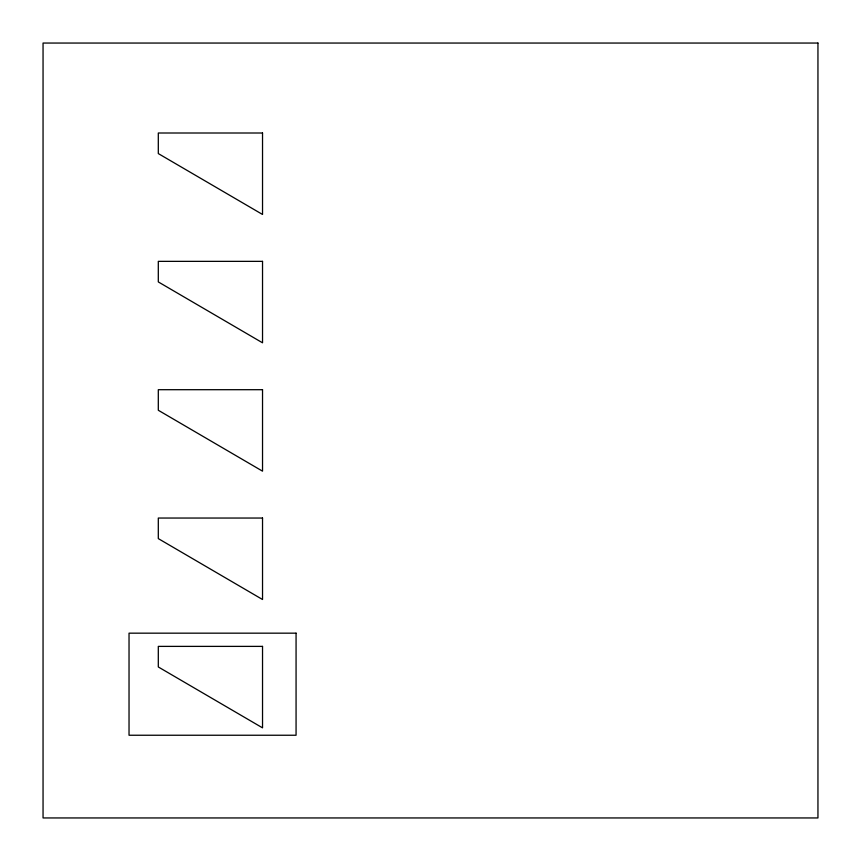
<?xml version="1.0" encoding="UTF-8"?>
<svg xmlns="http://www.w3.org/2000/svg" width="861" height="861" viewBox="0 0 861 861"><rect width="100%" height="100%" fill="white"/><g stroke="black" fill="none" stroke-linecap="round" stroke-linejoin="round"><path stroke-width="1.29" d="M817.95 43.05L43.05 43.05L43.05 817.95L817.95 817.95L817.95 43.05M262.53 133.003L158.306 133.003L158.306 153.581L262.53 214.464L262.53 133.003M262.53 261.357L158.306 261.357L158.306 281.924L262.53 342.807L262.53 261.357M262.53 389.699L158.306 389.699L158.306 410.266L262.53 471.161L262.53 389.699M262.53 518.042L158.306 518.042L158.306 538.609L262.53 599.504L262.53 518.042M296.066 633.169L129.032 633.169L129.032 735.24L296.066 735.24L296.066 633.169M262.53 646.385L158.306 646.385L158.306 666.963L262.53 727.846L262.53 646.385"/></g></svg>
